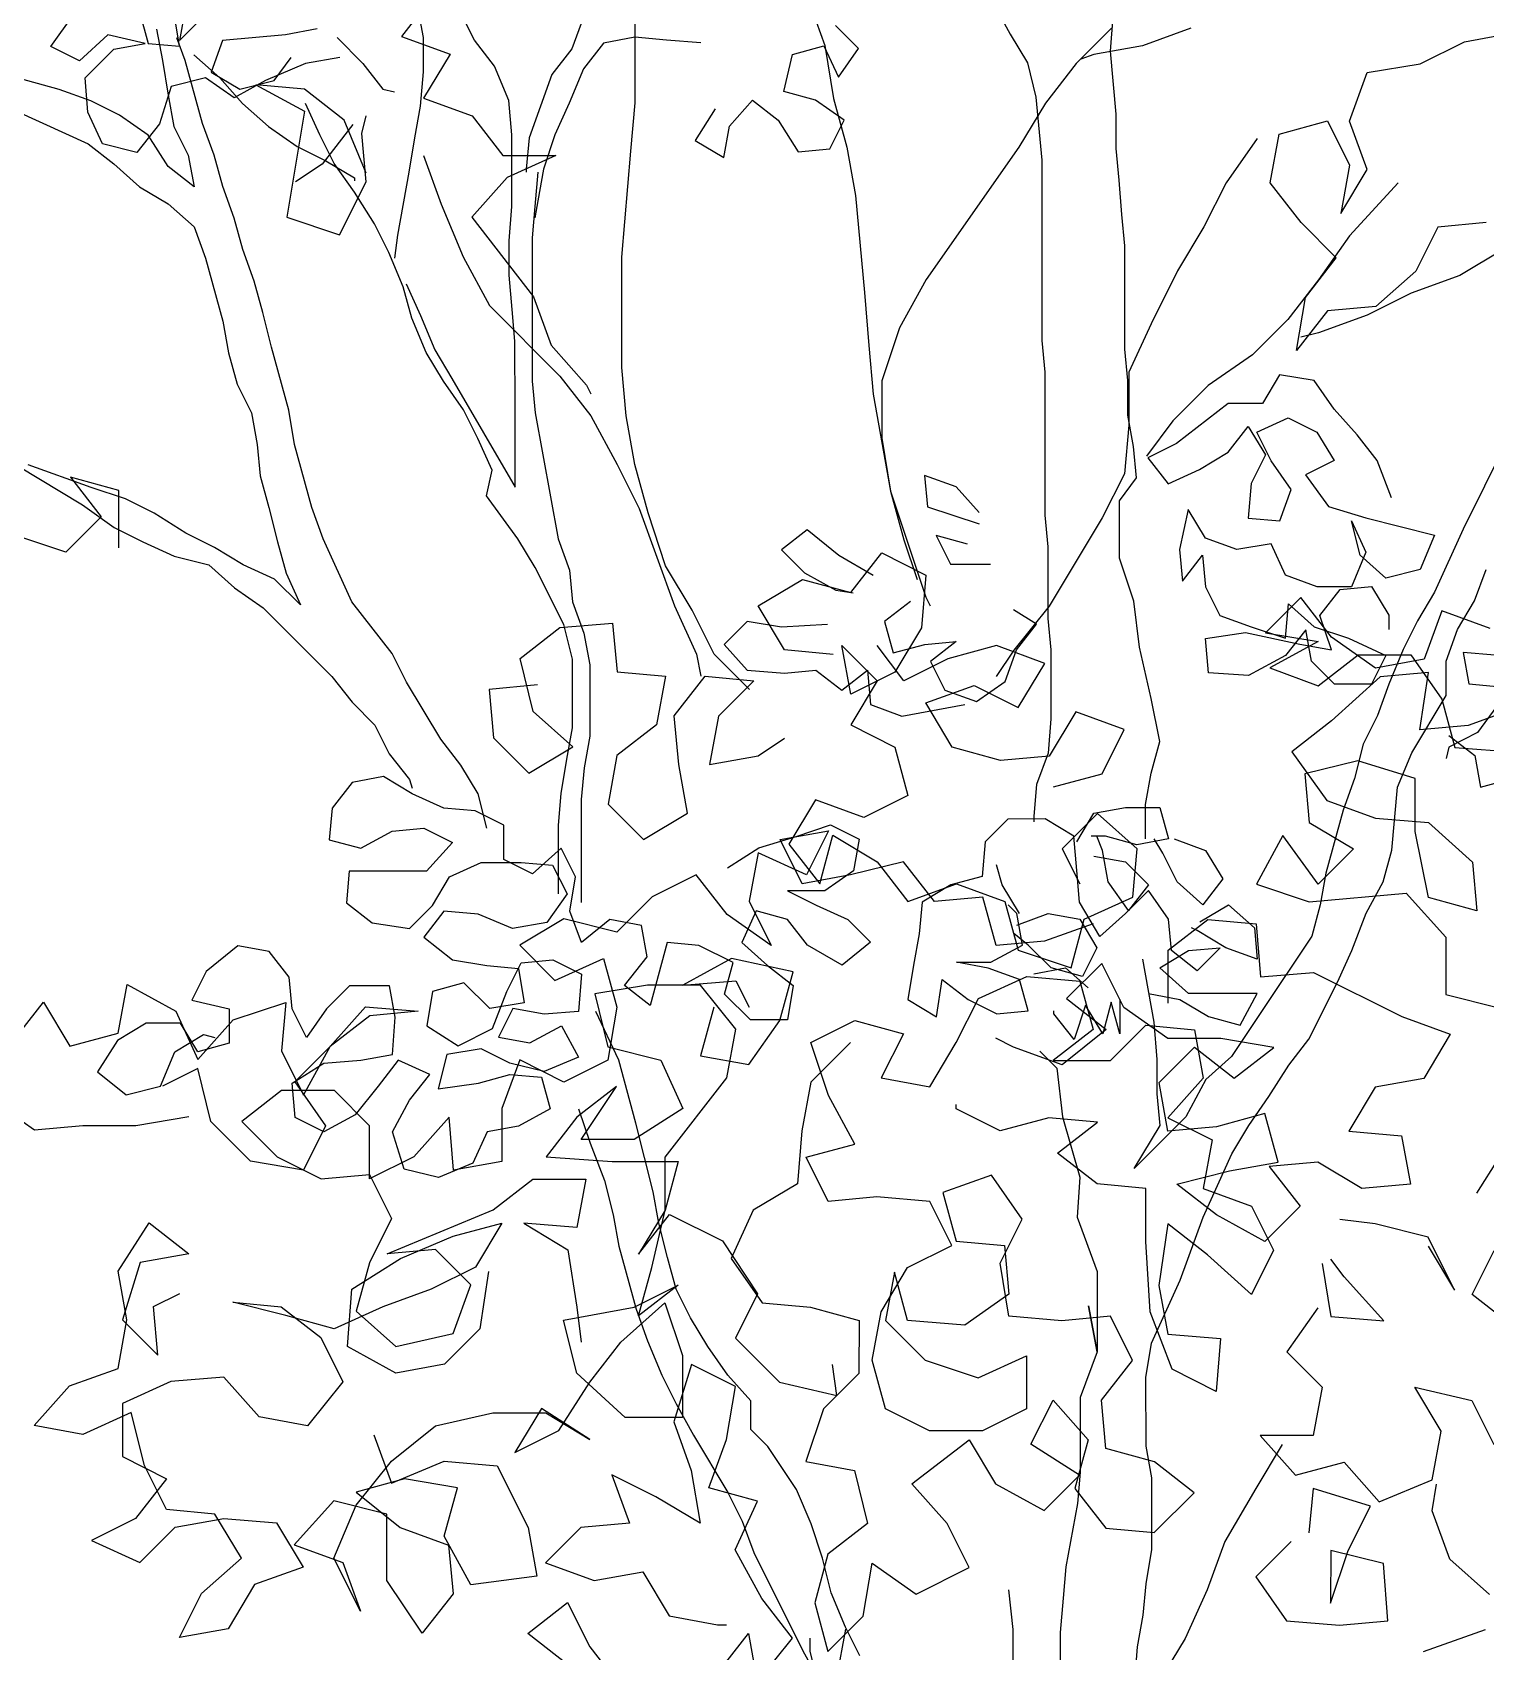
# Model space of a CAD drawing. Header units: millimetres. Extents: x 684983 to 685377, y 990360 to 990509.
# Drawn here: x 685205.212 to 685205.687, y 990430.267 to 990430.796 of the extents above; entities that cross this region are included whole.
import ezdxf

# ---------------------------------------------------------------- set-up
doc = ezdxf.new("R2010")
doc.units = ezdxf.units.MM
doc.layers.add('MAHAGONY', color=7, linetype='Continuous')
doc.layers.add('TEAK', color=7, linetype='Continuous')

# ---------------------------------------------------------------- blocks, each defined once
blk = doc.blocks.new('TREE30')
at = {"color": 15, "flags": 128}
for points in [[(-0.01981, 1.89194), (-0.0138, 1.88094), (-0.00778, 1.87094), (-0.00477, 1.85893), (-0.00275, 1.83691), (-0.00269, 1.77386), (-0.00168, 1.76285), (-0.00163, 1.71281), (-0.00062, 1.7018), (-0.0006, 1.67678), (0.00041, 1.66577), (0.00043, 1.64175), (-0.00056, 1.62974), (-0.00455, 1.61873), (-0.00554, 1.60771), (-0.00554, 1.60571)], [(0.15948, 1.73798), (0.14449, 1.70794), (0.13451, 1.68591), (0.12851, 1.6759), (0.12352, 1.66588), (0.11852, 1.65387), (0.11453, 1.64285), (0.10953, 1.63284), (0.10654, 1.62083), (0.10255, 1.60982), (0.09656, 1.58779), (0.09457, 1.57678), (0.09158, 1.56577), (0.07359, 1.53873), (0.06359, 1.52371), (0.05459, 1.51569), (0.0476, 1.50267), (0.0296, 1.48464), (0.0386, 1.49966), (0.03758, 1.51067), (0.03757, 1.52268), (0.03656, 1.53569), (0.03254, 1.55771)], [(0.0335, 1.59974), (0.03349, 1.61175), (0.03548, 1.62277), (0.03847, 1.63378), (0.03546, 1.64879), (0.03144, 1.6668), (0.02942, 1.68281), (0.0244, 1.69782), (0.02438, 1.71784), (0.03038, 1.72585), (0.02937, 1.73686), (0.02736, 1.74786), (0.02735, 1.75987), (0.02634, 1.77088), (0.0263, 1.80691), (0.02529, 1.81792), (0.02428, 1.82993), (0.02327, 1.84094), (0.02326, 1.85295), (0.02124, 1.87497), (0.02223, 1.88698)], [(-0.15594, 1.90883), (-0.15793, 1.89682), (-0.16293, 1.88681), (-0.16692, 1.87579), (-0.17392, 1.86678), (-0.18191, 1.84475), (-0.1829, 1.83374), (-0.1829, 1.83274)], [(-0.31205, 1.88267), (-0.31004, 1.87166), (-0.30803, 1.85965), (-0.30602, 1.84864), (-0.301, 1.83864), (-0.29899, 1.82763), (-0.308, 1.83463), (-0.31502, 1.84563), (-0.32504, 1.85263), (-0.33505, 1.85763), (-0.34606, 1.86162), (-0.36809, 1.8676), (-0.3801, 1.8716), (-0.40212, 1.87758), (-0.41214, 1.88258), (-0.42215, 1.88857), (-0.43117, 1.89557), (-0.43617, 1.90057)], [(-0.2249, 1.79367), (-0.21988, 1.78267), (-0.21487, 1.77066), (-0.20885, 1.76066), (-0.1868, 1.72265), (-0.18682, 1.74967), (-0.18685, 1.77369), (-0.18786, 1.7847), (-0.18887, 1.79671), (-0.18888, 1.80872), (-0.18789, 1.82073), (-0.18791, 1.84575), (-0.18893, 1.85776), (-0.19394, 1.86976), (-0.20095, 1.87877), (-0.20597, 1.88877), (-0.20898, 1.89577)], [(-0.22098, 1.89076), (-0.21897, 1.87975), (-0.21896, 1.86774), (-0.21995, 1.85573), (-0.22194, 1.84472), (-0.22393, 1.83271), (-0.22792, 1.81068), (-0.22891, 1.80268)], [(-0.36908, 1.85759), (-0.33604, 1.84261), (-0.32702, 1.83561), (-0.31801, 1.82762), (-0.30799, 1.82162), (-0.29898, 1.81362), (-0.29496, 1.80262), (-0.28894, 1.7806), (-0.28693, 1.76959), (-0.28391, 1.75859), (-0.2789, 1.74858), (-0.27689, 1.73758), (-0.27588, 1.72657), (-0.27287, 1.71556), (-0.26985, 1.70355), (-0.26684, 1.69255), (-0.26183, 1.68154), (-0.27084, 1.69054), (-0.28186, 1.69554), (-0.29187, 1.70153), (-0.30188, 1.70653), (-0.3129, 1.71352), (-0.32291, 1.71852), (-0.33493, 1.72251), (-0.35695, 1.7305)], [(-0.1967, 1.60354), (-0.19971, 1.61554), (-0.20573, 1.62555), (-0.21274, 1.63455), (-0.22477, 1.65455), (-0.22978, 1.66456), (-0.24381, 1.68256), (-0.25384, 1.70457), (-0.25785, 1.71558), (-0.26388, 1.73759), (-0.26589, 1.7496), (-0.27192, 1.77161), (-0.27493, 1.78362), (-0.27794, 1.79462), (-0.28196, 1.80563), (-0.28497, 1.81664), (-0.28898, 1.82764), (-0.292, 1.83865), (-0.29601, 1.84965), (-0.30203, 1.87167), (-0.30504, 1.87967)], [(-0.12189, 1.87784), (-0.1339, 1.87883), (-0.14491, 1.87982), (-0.15592, 1.87781), (-0.16291, 1.86879), (-0.16791, 1.85678), (-0.1729, 1.84576), (-0.17689, 1.83375), (-0.17888, 1.82274), (-0.17988, 1.81673)], [(-0.29903, 1.87367), (-0.29002, 1.86567), (-0.282, 1.85667), (-0.27299, 1.84867), (-0.26297, 1.84168), (-0.25296, 1.83668), (-0.24295, 1.83069), (-0.24295, 1.82969)], [(-0.17166, 1.58054), (-0.17168, 1.60456), (-0.17069, 1.61557), (-0.1687, 1.62758), (-0.16671, 1.63859), (-0.16673, 1.66261), (-0.16974, 1.67462), (-0.17977, 1.69463), (-0.18578, 1.70463), (-0.19681, 1.71963), (-0.19481, 1.72864), (-0.19983, 1.73965), (-0.20484, 1.74965), (-0.21185, 1.75965), (-0.21787, 1.76966), (-0.22288, 1.78166), (-0.2259, 1.79267), (-0.23091, 1.80468), (-0.23593, 1.81468), (-0.24294, 1.82568), (-0.24996, 1.83568), (-0.25497, 1.84569), (-0.25998, 1.85669)], [(0.02977, 1.30549), (0.03076, 1.3175), (0.03275, 1.32851), (0.03374, 1.33952), (0.03573, 1.35154), (0.03571, 1.37656), (0.03369, 1.38756), (0.03367, 1.41158), (0.03566, 1.4236), (0.04565, 1.44562), (0.05364, 1.46765), (0.06363, 1.48968), (0.06962, 1.49969), (0.07662, 1.50971), (0.08361, 1.52072), (0.09061, 1.52974), (0.1006, 1.54976), (0.1056, 1.56078), (0.11059, 1.57379), (0.11658, 1.58481), (0.11958, 1.59582), (0.12156, 1.61784), (0.12655, 1.62985), (0.13854, 1.64988), (0.13853, 1.66189), (0.14253, 1.67291), (0.14852, 1.68292), (0.15251, 1.69393)], [(-0.17889, 1.83275), (-0.17988, 1.82074), (-0.18087, 1.80973), (-0.18083, 1.75968), (-0.17982, 1.74867), (-0.17177, 1.70464), (-0.16776, 1.69364), (-0.16675, 1.68263), (-0.16273, 1.67163), (-0.16072, 1.66062), (-0.1607, 1.6356), (-0.16269, 1.62459), (-0.16368, 1.61358), (-0.16365, 1.57754)], [(-0.36796, 1.73449), (-0.33792, 1.7165), (-0.32691, 1.70851), (-0.31689, 1.70351), (-0.30588, 1.69852), (-0.29387, 1.69553), (-0.28485, 1.68753), (-0.27484, 1.68053), (-0.25079, 1.65653), (-0.24378, 1.64753), (-0.23577, 1.63953), (-0.23075, 1.62953), (-0.22374, 1.62053), (-0.22273, 1.61752)], [(-0.06632, 1.31441), (-0.07134, 1.32441), (-0.07635, 1.33642), (-0.07937, 1.34843), (-0.08338, 1.36043), (-0.0884, 1.37244), (-0.09842, 1.38744), (-0.10443, 1.39344), (-0.10444, 1.40345), (-0.11245, 1.41245), (-0.11947, 1.42245), (-0.12548, 1.43246), (-0.1305, 1.44246), (-0.13351, 1.45347), (-0.13652, 1.46547), (-0.13853, 1.47648), (-0.14456, 1.5005), (-0.15059, 1.52251), (-0.15861, 1.53952)], [(-0.00346, 1.52565), (0.00255, 1.51965), (0.00456, 1.50263), (0.01059, 1.48162), (0.0096, 1.46761), (0.01662, 1.4486), (0.01665, 1.42058), (0.01363, 1.43659), (0.01665, 1.42058), (0.01066, 1.40456), (0.01068, 1.37854), (0.00969, 1.36752), (0.00571, 1.3455), (0.00472, 1.33449), (0.00373, 1.32248), (0.00374, 1.30947)], [(-0.16458, 1.50548), (-0.16057, 1.49348), (-0.15555, 1.48047), (-0.15254, 1.46846), (-0.15053, 1.45745), (-0.1445, 1.43544), (-0.14049, 1.42444), (-0.13547, 1.41243), (-0.13046, 1.40243), (-0.12444, 1.39142), (-0.11242, 1.37142), (-0.1074, 1.36141), (-0.10339, 1.35041), (-0.08634, 1.31639), (-0.07431, 1.29439)]]:
    blk.add_lwpolyline(points, dxfattribs=at)
at = {"color": 3, "flags": 128}
for points in [[(-0.11686, 1.85482), (-0.12386, 1.84381), (-0.11384, 1.83781), (-0.11185, 1.84882), (-0.10385, 1.85784), (-0.09484, 1.85084), (-0.08782, 1.83984), (-0.07681, 1.84085), (-0.07182, 1.85086), (-0.08183, 1.85786), (-0.09285, 1.86085), (-0.08986, 1.87386), (-0.07885, 1.87688), (-0.07383, 1.86587), (-0.06684, 1.87589), (-0.07485, 1.88389)], [(-0.24799, 1.87272), (-0.26, 1.87071), (-0.274, 1.86469), (-0.28501, 1.85867), (-0.29502, 1.86567), (-0.30703, 1.86266), (-0.31102, 1.84964), (-0.31902, 1.83962), (-0.33103, 1.84262), (-0.33605, 1.85362), (-0.33706, 1.86563), (-0.32706, 1.87565), (-0.31605, 1.87766), (-0.32906, 1.88065), (-0.33907, 1.87163), (-0.34908, 1.87663), (-0.34108, 1.88765)], [(-0.31806, 1.88867), (-0.31505, 1.87766), (-0.30404, 1.87667), (-0.30605, 1.88868)], [(-0.30205, 1.88968), (-0.30404, 1.87867), (-0.29604, 1.88669)], [(-0.256, 1.88272), (-0.26701, 1.88071), (-0.28903, 1.87869), (-0.29302, 1.86767), (-0.28301, 1.86168), (-0.271, 1.86469), (-0.265, 1.8727)], [(0.11946, 1.71892), (0.11445, 1.73193), (0.10743, 1.74093), (0.09942, 1.74993), (0.0924, 1.75993), (0.08039, 1.76192), (0.0744, 1.75191), (0.06238, 1.7519), (0.04438, 1.73787), (0.03438, 1.73286), (0.04139, 1.72386), (0.0524, 1.72887), (0.0624, 1.73488), (0.0694, 1.7439), (0.07541, 1.7339), (0.07042, 1.72388), (0.06943, 1.71187), (0.08044, 1.71088), (0.08443, 1.72189), (0.07742, 1.7319), (0.0724, 1.7419), (0.08341, 1.74691), (0.09342, 1.74192), (0.09943, 1.73192), (0.08943, 1.7269), (0.09745, 1.7159), (0.11046, 1.71191), (0.13449, 1.70593), (0.12949, 1.69391), (0.11749, 1.6909), (0.10847, 1.6989), (0.10546, 1.7109), (0.11047, 1.6999), (0.10548, 1.68788), (0.09347, 1.68787), (0.08246, 1.69187), (0.07744, 1.70287), (0.06543, 1.70086), (0.05442, 1.70485), (0.04841, 1.71486), (0.04542, 1.70084), (0.04643, 1.68983), (0.05343, 1.69885), (0.05444, 1.68784), (0.05945, 1.67783), (0.07046, 1.67384), (0.08248, 1.66985), (0.08347, 1.68186), (0.09248, 1.67386), (0.1045, 1.66987), (0.11751, 1.66387), (0.11252, 1.65386), (0.09951, 1.65385), (0.09149, 1.66185), (0.08948, 1.67286), (0.08248, 1.66384), (0.06948, 1.65683), (0.05547, 1.65781), (0.05445, 1.66982), (0.06846, 1.67184), (0.08748, 1.66785), (0.09849, 1.66586), (0.09448, 1.67787), (0.10148, 1.68688), (0.11249, 1.68789), (0.1185, 1.67789), (0.1185, 1.67288)], [(-0.02465, 1.71379), (-0.03267, 1.72279), (-0.04368, 1.72678), (-0.04267, 1.71577), (-0.02465, 1.70978)], [(-0.06167, 1.69173), (-0.07368, 1.69873), (-0.0847, 1.70773), (-0.0937, 1.70071), (-0.08569, 1.69271), (-0.07467, 1.68672), (-0.06867, 1.68572)], [(-0.02865, 1.70277), (-0.03966, 1.70577), (-0.03465, 1.69576), (-0.02063, 1.69578)], [(-0.04865, 1.68274), (-0.05765, 1.67572), (-0.05463, 1.66472), (-0.04363, 1.66773), (-0.03262, 1.66874), (-0.04162, 1.66173), (-0.03661, 1.65172), (-0.02559, 1.64773), (-0.01559, 1.65475), (-0.0116, 1.66576), (-0.0046, 1.67477), (-0.01261, 1.67977)], [(-0.07766, 1.67471), (-0.09368, 1.67369), (-0.10569, 1.67568), (-0.11369, 1.66767), (-0.10567, 1.65867), (-0.09266, 1.65768), (-0.08165, 1.65869), (-0.07264, 1.65169), (-0.06364, 1.6587), (-0.06262, 1.6467), (-0.05161, 1.6427), (-0.0296, 1.64673)], [(0.13956, 1.63587), (0.14857, 1.62887), (0.15058, 1.61787), (0.16159, 1.62088)], [(0.15554, 1.66391), (0.14453, 1.6649), (0.14655, 1.65389), (0.15756, 1.6529)], [(0.15756, 1.6479), (0.14956, 1.63688), (0.13956, 1.63187), (0.13856, 1.62786)], [(-0.11262, 1.5896), (-0.10161, 1.59662), (-0.0886, 1.60063), (-0.0766, 1.60465), (-0.06659, 1.59965), (-0.06858, 1.58864), (-0.07858, 1.58163), (-0.09159, 1.58161), (-0.08158, 1.57662), (-0.07056, 1.57162), (-0.06255, 1.56363), (-0.07255, 1.55561), (-0.08457, 1.5626), (-0.09158, 1.57161), (-0.10259, 1.5746), (-0.10759, 1.56358), (-0.09857, 1.55559), (-0.08956, 1.54859), (-0.09155, 1.53658), (-0.10456, 1.53656), (-0.11358, 1.54556), (-0.11058, 1.55658), (-0.1226, 1.56257), (-0.13361, 1.56356), (-0.13959, 1.54154), (-0.14861, 1.54853), (-0.14061, 1.55855), (-0.14262, 1.56956), (-0.15363, 1.57155), (-0.16363, 1.56353), (-0.16765, 1.57454), (-0.16566, 1.58655), (-0.17067, 1.59655), (-0.18067, 1.58754), (-0.19068, 1.59253), (-0.1907, 1.60454), (-0.20071, 1.60954), (-0.21172, 1.61053), (-0.22273, 1.61552), (-0.23275, 1.62152), (-0.24375, 1.61951), (-0.25075, 1.61049), (-0.25174, 1.59948), (-0.24073, 1.59649), (-0.22973, 1.60251), (-0.21872, 1.60352), (-0.2087, 1.59852), (-0.2177, 1.5885), (-0.24473, 1.58848), (-0.24572, 1.57747), (-0.2367, 1.57047), (-0.22369, 1.56848), (-0.21569, 1.5765), (-0.20969, 1.58651), (-0.19869, 1.59152), (-0.18468, 1.59154), (-0.17367, 1.59055), (-0.16865, 1.58054), (-0.17565, 1.57053), (-0.18766, 1.56851), (-0.19967, 1.57351), (-0.21169, 1.5745), (-0.21868, 1.56548), (-0.20867, 1.55749), (-0.19666, 1.5555), (-0.18564, 1.5545), (-0.18363, 1.5425), (-0.19564, 1.54048), (-0.20466, 1.54948), (-0.21566, 1.54647), (-0.21765, 1.53446), (-0.20664, 1.52746), (-0.19463, 1.53348), (-0.18964, 1.54649), (-0.18465, 1.55651), (-0.17364, 1.55752), (-0.16362, 1.55252), (-0.16461, 1.53951), (-0.17662, 1.5385), (-0.18763, 1.54049), (-0.19263, 1.53048), (-0.18162, 1.52849), (-0.17061, 1.5345), (-0.1646, 1.5235), (-0.1766, 1.51848), (-0.18862, 1.52147), (-0.19863, 1.52647), (-0.21064, 1.52446), (-0.21363, 1.51244), (-0.19962, 1.51446), (-0.18861, 1.51747), (-0.1776, 1.51648), (-0.17459, 1.50547), (-0.18559, 1.49946), (-0.1966, 1.49745), (-0.2016, 1.48643), (-0.2136, 1.48142), (-0.22561, 1.48441), (-0.22963, 1.49742), (-0.22364, 1.50843), (-0.21664, 1.51745), (-0.22765, 1.52244), (-0.23465, 1.51343), (-0.24265, 1.50341), (-0.25365, 1.49739), (-0.26366, 1.50239), (-0.26468, 1.5144), (-0.25367, 1.52141), (-0.24066, 1.52243), (-0.22965, 1.52444), (-0.22867, 1.53745), (-0.23068, 1.54846), (-0.24469, 1.54845), (-0.25269, 1.54043), (-0.25969, 1.53042), (-0.2647, 1.54042), (-0.26571, 1.55143), (-0.27272, 1.56043), (-0.28374, 1.56242), (-0.29474, 1.5534), (-0.29973, 1.54339), (-0.28672, 1.5404), (-0.28671, 1.52839), (-0.29771, 1.52538), (-0.30373, 1.53538), (-0.31574, 1.53537), (-0.32574, 1.52936), (-0.33274, 1.51834), (-0.32272, 1.51034), (-0.31071, 1.51336), (-0.30572, 1.52537), (-0.29572, 1.53138), (-0.29171, 1.53039)], [(0.03455, 1.5457), (0.04556, 1.54371), (0.05557, 1.53771), (0.06659, 1.53472), (0.07258, 1.54573), (0.04856, 1.54571), (0.03855, 1.55471), (0.04855, 1.56072), (0.05956, 1.56174), (0.05156, 1.55372), (0.04254, 1.56072), (0.04153, 1.57173), (0.03452, 1.58173), (0.02652, 1.57372), (0.01752, 1.5657), (0.0105, 1.5777), (0.00949, 1.58871), (0.00848, 1.60072), (-0.00154, 1.60672), (-0.01455, 1.60671), (-0.02255, 1.59869), (-0.02354, 1.58668), (-0.03454, 1.58367), (-0.04455, 1.57765), (-0.04554, 1.56664), (-0.04753, 1.55563), (-0.04952, 1.54362), (-0.03951, 1.53762), (-0.03752, 1.55064), (-0.0285, 1.54364), (-0.01849, 1.53864), (-0.00748, 1.53966), (-0.01049, 1.55066), (-0.02151, 1.55466), (-0.03252, 1.55665), (-0.02051, 1.55666), (-0.0095, 1.56267), (-0.01151, 1.57368), (-0.01452, 1.57668)], [(0.00948, 1.59872), (0.01548, 1.60873), (0.02648, 1.61075), (0.03849, 1.61076), (0.04151, 1.59975), (0.0305, 1.59774), (0.01949, 1.60073), (0.01448, 1.60073)], [(0.01549, 1.59372), (0.0265, 1.59173), (0.03452, 1.58373), (0.02752, 1.57472), (0.0205, 1.58472), (0.01849, 1.59573), (0.01648, 1.60073)], [(0.04351, 1.59975), (0.05452, 1.59576), (0.06054, 1.58576), (0.05354, 1.57674), (0.04452, 1.58474), (0.03951, 1.59474), (0.0365, 1.59975)], [(-0.01051, 1.57368), (-0.01653, 1.58368), (-0.01854, 1.59069)], [(-0.01151, 1.56968), (-0.00051, 1.57369), (0.01051, 1.5717), (0.01652, 1.5617), (0.01152, 1.55168), (0.00051, 1.55468), (-0.0075, 1.56267), (-0.01251, 1.56667)], [(0.05254, 1.57074), (0.06255, 1.57675), (0.07156, 1.56875), (0.07257, 1.55774), (0.06156, 1.56174), (0.05154, 1.56773), (0.04954, 1.56873)], [(-0.00549, 1.55267), (0.00552, 1.55468), (0.01353, 1.54768)], [(0.02454, 1.54369), (0.02455, 1.53168), (0.02154, 1.54268), (0.01855, 1.53167), (0.01253, 1.54168), (0.00854, 1.52966), (0.00153, 1.53866), (0.00153, 1.53966)]]:
    blk.add_lwpolyline(points, dxfattribs=at)
at = {"flags": 128}
blk.add_lwpolyline([(-0.249, 1.87972), (-0.23998, 1.87072), (-0.23297, 1.86172), (-0.22896, 1.86073)], dxfattribs=at)
blk = doc.blocks.new('A$C25655A80')
at = {"color": 62}
for p, q in [((0.01046, 1.97739), (0.0105, 2.02449)), ((-0.03374, 2.0005), (-0.04047, 1.99185)), ((0.04797, 2.00043), (0.05181, 1.98985)), ((0.1143, 1.99364), (0.1066, 1.98595)), ((0.1316, 1.99362), (0.12102, 1.98978)), ((-0.04047, 1.99185), (-0.0299, 1.988)), ((0.18158, 1.98588), (0.1912, 1.99068)), ((0.1912, 1.99068), (0.20177, 1.99259)), ((-0.0299, 1.988), (-0.03568, 1.97839)), ((0.05181, 1.98985), (0.05372, 1.97831)), ((0.11045, 1.98787), (0.10756, 1.98691)), ((0.12102, 1.98978), (0.11045, 1.98787)), ((0.1066, 1.98595), (0.09986, 1.97731)), ((0.16619, 1.9734), (0.17004, 1.98397)), ((0.17004, 1.98397), (0.18158, 1.98588)), ((-0.07221, 1.98131), (-0.06164, 1.97553)), ((-0.06163, 1.98034), (-0.07221, 1.98131)), ((-0.05299, 1.9736), (-0.06163, 1.98034)), ((-0.03568, 1.97839), (-0.02511, 1.97454)), ((0.00949, 1.96682), (0.01046, 1.97739)), ((0.05372, 1.97831), (0.0566, 1.96773)), ((0.09986, 1.97731), (0.09409, 1.9677)), ((-0.06164, 1.97553), (-0.0655, 1.95246)), ((-0.05107, 1.97264), (-0.0578, 1.96399)), ((-0.04819, 1.96206), (-0.05299, 1.9736)), ((-0.04915, 1.97071), (-0.04818, 1.97456)), ((-0.02511, 1.97454), (-0.01839, 1.96588)), ((0.15081, 1.97053), (0.16138, 1.97341)), ((0.16138, 1.97341), (0.16618, 1.96379)), ((0.17002, 1.96282), (0.16619, 1.9734)), ((-0.04819, 1.96014), (-0.04915, 1.97071)), ((0.146, 1.96957), (0.13926, 1.95997)), ((0.14887, 1.95996), (0.15081, 1.97053)), ((-0.03569, 1.9659), (-0.03186, 1.95532)), ((-0.01839, 1.96588), (-0.00685, 1.96587)), ((-0.00685, 1.96587), (-0.01743, 1.96107)), ((0.00755, 1.94375), (0.00949, 1.96682)), ((0.0566, 1.96773), (0.05851, 1.95716)), ((0.09409, 1.9677), (0.07387, 1.93888)), ((-0.0578, 1.96399), (-0.06357, 1.96015)), ((0.16618, 1.96379), (0.16425, 1.95322)), ((0.16425, 1.95322), (0.17002, 1.96282)), ((-0.05397, 1.94861), (-0.04819, 1.96014)), ((-0.01743, 1.96107), (-0.02513, 1.95243)), ((0.13926, 1.95997), (0.13444, 1.95036)), ((0.15559, 1.9513), (0.14887, 1.95996)), ((0.17675, 1.95993), (0.16617, 1.94841)), ((-0.03186, 1.95532), (-0.02706, 1.94378)), ((0.05851, 1.95716), (0.06041, 1.93601)), ((-0.0655, 1.95246), (-0.05397, 1.94861)), ((-0.02513, 1.95243), (-0.01169, 1.93511)), ((0.16328, 1.9436), (0.15559, 1.9513)), ((0.19597, 1.95126), (0.18539, 1.95031)), ((0.13444, 1.95036), (0.12867, 1.94075)), ((0.16617, 1.94841), (0.15943, 1.9388)), ((0.18539, 1.95031), (0.18058, 1.9407)), ((0.19981, 1.94549), (0.19019, 1.93973)), ((-0.02706, 1.94378), (-0.0213, 1.9332)), ((0.00753, 1.91971), (0.00755, 1.94375)), ((0.12867, 1.94075), (0.12289, 1.92922)), ((0.15654, 1.93496), (0.16328, 1.9436)), ((0.18058, 1.9407), (0.17192, 1.93302)), ((0.07387, 1.93888), (0.06809, 1.92831)), ((0.15943, 1.9388), (0.15269, 1.93015)), ((0.19019, 1.93973), (0.17961, 1.9359)), ((-0.01169, 1.93511), (-0.00785, 1.92453)), ((0.06041, 1.93601), (0.06136, 1.92447)), ((0.15461, 1.92342), (0.15654, 1.93496)), ((0.17961, 1.9359), (0.17, 1.9311)), ((-0.0213, 1.9332), (-0.00593, 1.9178)), ((0.15269, 1.93015), (0.14499, 1.92247)), ((0.16134, 1.93207), (0.15461, 1.92342)), ((0.17, 1.9311), (0.15942, 1.92726)), ((0.17192, 1.93302), (0.16134, 1.93207)), ((0.06809, 1.92831), (0.06424, 1.91678)), ((0.12289, 1.92922), (0.11807, 1.91865)), ((0.15942, 1.92726), (0.15557, 1.92631)), ((-0.00785, 1.92453), (-0.00017, 1.91588)), ((0.06136, 1.92447), (0.06231, 1.9139)), ((0.00848, 1.90914), (0.00753, 1.91971)), ((0.14499, 1.92247), (0.13537, 1.91575)), ((-0.00593, 1.9178), (0.00079, 1.90915)), ((0.06424, 1.91678), (0.06423, 1.90428)), ((0.11807, 1.91865), (0.11806, 1.90712)), ((-0.00017, 1.91588), (0.00079, 1.91395)), ((0.06231, 1.9139), (0.06614, 1.89274)), ((0.13537, 1.91575), (0.12768, 1.90807)), ((0.00079, 1.90915), (0.00654, 1.89857)), ((0.01039, 1.89856), (0.00848, 1.90914)), ((0.11806, 1.90712), (0.11709, 1.89654)), ((0.12768, 1.90807), (0.1219, 1.90038)), ((0.06423, 1.90428), (0.06614, 1.89274)), ((0.00654, 1.89857), (0.01134, 1.88895)), ((0.01326, 1.88799), (0.01039, 1.89856)), ((-0.10209, 1.8929), (-0.11266, 1.89579)), ((-0.11266, 1.89579), (-0.10594, 1.88713)), ((0.11709, 1.89654), (0.11228, 1.88693)), ((-0.1021, 1.8804), (-0.10209, 1.8929)), ((0.06614, 1.89274), (0.07381, 1.86966)), ((0.06614, 1.89274), (0.06901, 1.88217)), ((0.01134, 1.88895), (0.01901, 1.86779)), ((0.0171, 1.87645), (0.01326, 1.88799)), ((-0.10594, 1.88713), (-0.11364, 1.87945)), ((0.11228, 1.88693), (0.10072, 1.86772)), ((-0.11364, 1.87945), (-0.12517, 1.88331)), ((0.06901, 1.88217), (0.07189, 1.87351)), ((0.05747, 1.87064), (0.0642, 1.87929)), ((0.0642, 1.87929), (0.07381, 1.87447)), ((0.02286, 1.86683), (0.0171, 1.87645)), ((0.07381, 1.87447), (0.07284, 1.86294)), ((0.03728, 1.86778), (0.0469, 1.87353)), ((0.0469, 1.87353), (0.05747, 1.87064)), ((0.01901, 1.86779), (0.02381, 1.85721)), ((0.02766, 1.85721), (0.02286, 1.86683)), ((0.04304, 1.85816), (0.03728, 1.86778)), ((0.07381, 1.86966), (0.07477, 1.86774)), ((0.10072, 1.86772), (0.09302, 1.85811)), ((0.15552, 1.86959), (0.14782, 1.86191)), ((0.16224, 1.86093), (0.15552, 1.86959)), ((0.18628, 1.86668), (0.18242, 1.85611)), ((0.19685, 1.86282), (0.18628, 1.86668)), ((-0.00599, 1.86301), (0.00555, 1.86396)), ((0.00555, 1.86396), (0.0065, 1.85338)), ((-0.01464, 1.85629), (-0.00599, 1.86301)), ((0.07284, 1.86294), (0.06706, 1.85333)), ((0.14782, 1.86191), (0.15936, 1.85997)), ((0.15936, 1.85997), (0.14878, 1.85422)), ((0.17185, 1.85419), (0.16224, 1.86093)), ((-0.01177, 1.84475), (-0.01464, 1.85629)), ((0.02381, 1.85721), (0.02477, 1.85241)), ((0.03534, 1.84951), (0.02766, 1.85721)), ((0.05361, 1.85719), (0.04304, 1.85816)), ((0.05553, 1.85911), (0.06322, 1.85141)), ((0.05745, 1.84853), (0.05553, 1.85911)), ((0.06899, 1.8514), (0.06323, 1.8591)), ((0.0786, 1.8562), (0.06899, 1.8514)), ((0.08918, 1.85908), (0.0786, 1.8562)), ((0.09302, 1.85811), (0.08917, 1.85235)), ((0.09975, 1.85522), (0.08918, 1.85908)), ((0.15935, 1.85036), (0.16801, 1.85708)), ((0.16801, 1.85708), (0.17954, 1.85707)), ((0.18242, 1.85611), (0.17185, 1.85419)), ((0.17954, 1.85707), (0.18626, 1.84745)), ((0.0065, 1.85338), (0.01708, 1.85241)), ((0.06706, 1.85333), (0.05745, 1.84853)), ((0.09397, 1.84561), (0.09975, 1.85522)), ((0.14878, 1.85422), (0.15935, 1.85036)), ((0.18338, 1.85322), (0.17281, 1.85227)), ((0.18145, 1.84073), (0.18338, 1.85322)), ((-0.0108, 1.85052), (-0.02138, 1.84956)), ((-0.02138, 1.84956), (-0.02043, 1.83899)), ((0.01708, 1.85241), (0.01514, 1.84184)), ((0.01899, 1.84376), (0.02573, 1.85241)), ((0.02573, 1.85241), (0.0363, 1.85143)), ((0.0363, 1.85143), (0.0286, 1.84375)), ((0.06322, 1.85141), (0.05744, 1.8418)), ((0.07379, 1.84659), (0.08437, 1.85043)), ((0.08437, 1.85043), (0.09397, 1.84561)), ((0.17281, 1.85227), (0.16222, 1.84267)), ((0.07955, 1.83698), (0.07379, 1.84659)), ((0.18626, 1.84745), (0.18914, 1.83688)), ((0.2026, 1.84551), (0.19202, 1.84168)), ((-0.00312, 1.83705), (-0.01177, 1.84475)), ((0.01994, 1.83318), (0.01899, 1.84376)), ((0.0286, 1.84375), (0.02667, 1.83318)), ((0.10647, 1.84464), (0.10069, 1.83503)), ((0.11704, 1.84079), (0.10647, 1.84464)), ((0.16222, 1.84267), (0.15357, 1.83595)), ((-0.02043, 1.83899), (-0.01274, 1.83129)), ((0.01514, 1.84184), (0.00649, 1.83512)), ((0.03725, 1.83509), (0.04302, 1.83893)), ((0.05744, 1.8418), (0.06705, 1.83699)), ((0.11223, 1.83118), (0.11704, 1.84079)), ((0.19202, 1.84168), (0.18145, 1.84073)), ((-0.01274, 1.83129), (-0.00312, 1.83705)), ((0.00649, 1.83512), (0.00455, 1.82455)), ((0.02667, 1.83318), (0.03725, 1.83509)), ((0.06705, 1.83699), (0.06992, 1.82641)), ((0.09012, 1.83408), (0.07955, 1.83698)), ((0.10069, 1.83503), (0.09012, 1.83408)), ((0.15357, 1.83595), (0.16125, 1.82536)), ((0.18914, 1.83688), (0.20259, 1.8359)), ((0.02186, 1.82261), (0.01994, 1.83318)), ((0.16798, 1.83401), (0.15645, 1.83114)), ((0.18048, 1.83015), (0.16798, 1.83401)), ((0.10165, 1.8283), (0.11223, 1.83118)), ((0.15645, 1.83114), (0.1574, 1.82056)), ((0.18047, 1.81862), (0.18048, 1.83015)), ((0.00455, 1.82455), (0.01224, 1.81685)), ((0.04974, 1.82547), (0.04396, 1.81586)), ((0.06031, 1.82161), (0.04974, 1.82547)), ((0.06992, 1.82641), (0.06031, 1.82161)), ((0.16125, 1.82536), (0.17182, 1.82151)), ((0.01224, 1.81685), (0.02186, 1.82261)), ((0.11126, 1.82253), (0.10356, 1.81484)), ((0.1199, 1.81483), (0.11126, 1.82253)), ((0.17182, 1.82151), (0.18335, 1.82054)), ((0.04204, 1.81682), (0.05261, 1.81874)), ((0.05261, 1.81874), (0.0478, 1.80913)), ((0.05068, 1.8072), (0.05357, 1.81777)), ((0.05357, 1.81777), (0.06318, 1.812)), ((0.15163, 1.81768), (0.14585, 1.80711)), ((0.15931, 1.8071), (0.15163, 1.81768)), ((0.1574, 1.82056), (0.16701, 1.81479)), ((0.18334, 1.8042), (0.18047, 1.81862)), ((0.18335, 1.82054), (0.19296, 1.81188)), ((0.03723, 1.81394), (0.0353, 1.80337)), ((0.0478, 1.80913), (0.03723, 1.81394)), ((0.04684, 1.8072), (0.04204, 1.81682)), ((0.04396, 1.81586), (0.05068, 1.8072)), ((0.10356, 1.81484), (0.1074, 1.80715)), ((0.11893, 1.80426), (0.1199, 1.81483)), ((0.16701, 1.81479), (0.15931, 1.8071)), ((0.06895, 1.81199), (0.05741, 1.80912)), ((0.06318, 1.812), (0.0699, 1.80334)), ((0.07567, 1.80333), (0.06895, 1.81199)), ((0.19296, 1.81188), (0.19391, 1.8013)), ((0.02377, 1.80915), (0.01415, 1.80435)), ((0.03049, 1.80049), (0.02377, 1.80915)), ((0.05741, 1.80912), (0.04684, 1.8072)), ((0.0699, 1.80334), (0.08048, 1.80717)), ((0.08048, 1.80717), (0.09105, 1.80332)), ((0.14585, 1.80711), (0.15738, 1.80326)), ((0.01415, 1.80435), (0.00645, 1.79667)), ((0.0353, 1.80337), (0.04009, 1.79375)), ((0.08625, 1.80428), (0.07567, 1.80333)), ((0.08912, 1.79371), (0.08625, 1.80428)), ((0.09105, 1.80332), (0.09393, 1.79274)), ((0.10835, 1.79946), (0.11893, 1.80426)), ((0.15738, 1.80326), (0.17853, 1.80516)), ((0.17853, 1.80516), (0.18717, 1.79554)), ((0.19391, 1.8013), (0.18334, 1.8042)), ((-0.00508, 1.79956), (-0.0147, 1.7938)), ((0.00645, 1.79667), (-0.00508, 1.79956)), ((0.04009, 1.79375), (0.03049, 1.80049)), ((0.11027, 1.7985), (0.0997, 1.79466)), ((0.10546, 1.78889), (0.10835, 1.79946)), ((0.12661, 1.79271), (0.13527, 1.79943)), ((0.13527, 1.79943), (0.14584, 1.79846)), ((0.14584, 1.79846), (0.14679, 1.78693)), ((-0.0147, 1.7938), (-0.00702, 1.78611)), ((0.0997, 1.79466), (0.08912, 1.79371)), ((0.09393, 1.79274), (0.10546, 1.78889)), ((0.1266, 1.78118), (0.12661, 1.79271)), ((0.18717, 1.79554), (0.18716, 1.78304)), ((-0.00702, 1.78611), (0.00356, 1.7909)), ((0.00356, 1.7909), (0.00644, 1.78033)), ((0.03144, 1.79088), (0.02086, 1.78512)), ((0.0449, 1.78798), (0.03144, 1.79088)), ((0.11219, 1.78984), (0.10449, 1.78216)), ((0.11699, 1.78022), (0.11219, 1.78984)), ((0.02086, 1.78512), (0.0324, 1.78607)), ((0.0324, 1.78607), (0.03528, 1.7803)), ((0.042, 1.77741), (0.0449, 1.78798)), ((0.08526, 1.78218), (0.09584, 1.78697)), ((0.09584, 1.78697), (0.10738, 1.786)), ((0.10738, 1.786), (0.11025, 1.77542)), ((0.14679, 1.78693), (0.15833, 1.78788)), ((0.15833, 1.78788), (0.17755, 1.77825)), ((-0.1022, 1.77466), (-0.10026, 1.78523)), ((-0.10026, 1.78523), (-0.08969, 1.77945)), ((0.01317, 1.78513), (0.00163, 1.78321)), ((0.00163, 1.78321), (0.00451, 1.77168)), ((0.02471, 1.78512), (0.01317, 1.78513)), ((0.03239, 1.7755), (0.02471, 1.78512)), ((0.08045, 1.77257), (0.08526, 1.78218)), ((0.10449, 1.78216), (0.11314, 1.77542)), ((0.18716, 1.78304), (0.1987, 1.78015)), ((-0.12527, 1.77276), (-0.11853, 1.7814)), ((-0.11853, 1.7814), (-0.11277, 1.77178)), ((-0.08969, 1.77945), (-0.0849, 1.76887)), ((-0.0772, 1.77752), (-0.06566, 1.78135)), ((-0.06566, 1.78135), (-0.06663, 1.77078)), ((-0.05606, 1.77173), (-0.04836, 1.78038)), ((-0.0474, 1.77845), (-0.05606, 1.77173)), ((-0.04836, 1.78038), (-0.03682, 1.7794)), ((-0.03682, 1.7794), (-0.0474, 1.77845)), ((0.00644, 1.78033), (0.0045, 1.76879)), ((0.02758, 1.78031), (0.02469, 1.76973)), ((0.12659, 1.77349), (0.11699, 1.78022)), ((-0.0849, 1.76887), (-0.0772, 1.77752)), ((0.03045, 1.76492), (0.03239, 1.7755)), ((0.03526, 1.7678), (0.042, 1.77741)), ((0.04873, 1.7726), (0.05834, 1.77739)), ((0.05834, 1.77739), (0.06892, 1.7745)), ((0.11025, 1.77542), (0.10159, 1.7687)), ((0.11314, 1.77542), (0.10352, 1.76774)), ((0.11409, 1.76869), (0.12179, 1.77637)), ((0.12179, 1.77637), (0.13236, 1.7754)), ((0.13236, 1.7754), (0.13428, 1.76483)), ((0.17755, 1.77825), (0.18812, 1.77439)), ((-0.11277, 1.77178), (-0.1022, 1.77466)), ((-0.05606, 1.77173), (-0.06375, 1.76405)), ((-0.06183, 1.76116), (-0.05606, 1.77173)), ((0.00451, 1.77168), (0.01604, 1.76878)), ((0.05738, 1.77259), (0.04872, 1.76394)), ((0.05256, 1.76106), (0.04873, 1.7726)), ((0.06892, 1.7745), (0.0641, 1.76489)), ((0.07467, 1.76296), (0.08045, 1.77257)), ((0.09295, 1.77159), (0.0891, 1.77352)), ((0.10352, 1.76774), (0.09295, 1.77159)), ((0.12466, 1.76388), (0.13236, 1.77156)), ((0.13813, 1.77348), (0.12659, 1.77349)), ((0.13236, 1.77156), (0.141, 1.76482)), ((0.14966, 1.77154), (0.13813, 1.77348)), ((0.141, 1.76482), (0.14966, 1.77154)), ((0.18812, 1.77439), (0.18234, 1.76478)), ((-0.06663, 1.77078), (-0.06183, 1.76116)), ((-0.01472, 1.76881), (-0.01858, 1.75824)), ((-0.00511, 1.76399), (-0.01472, 1.76881)), ((0.0045, 1.76879), (-0.00511, 1.76399)), ((0.01604, 1.76878), (0.02084, 1.7582)), ((0.02469, 1.76973), (0.03526, 1.7678)), ((0.10159, 1.7687), (0.11409, 1.76869)), ((-0.0849, 1.76695), (-0.09259, 1.76311)), ((-0.08203, 1.75541), (-0.0849, 1.76695)), ((0.01698, 1.74763), (0.03045, 1.76492)), ((0.0641, 1.76489), (0.07467, 1.76296)), ((0.13428, 1.76483), (0.12658, 1.75618)), ((0.18234, 1.76478), (0.17176, 1.76287)), ((-0.06664, 1.76213), (-0.0753, 1.75541)), ((-0.0551, 1.76212), (-0.06664, 1.76213)), ((-0.06375, 1.76405), (-0.05703, 1.75443)), ((-0.04742, 1.75442), (-0.0551, 1.76212)), ((0.00642, 1.76302), (-0.00224, 1.7563)), ((-0.00128, 1.75149), (0.00642, 1.76302)), ((0.04872, 1.76394), (0.04679, 1.75337)), ((0.05832, 1.75048), (0.05256, 1.76106)), ((0.12657, 1.7533), (0.12466, 1.76388)), ((0.17176, 1.76287), (0.16599, 1.75326)), ((-0.12048, 1.75353), (-0.13009, 1.76026)), ((-0.01858, 1.75824), (-0.01859, 1.7467)), ((0.02084, 1.7582), (0.01025, 1.75148)), ((0.08044, 1.75815), (0.08044, 1.75911)), ((0.09004, 1.75333), (0.08044, 1.75815)), ((-0.10991, 1.75448), (-0.12048, 1.75353)), ((-0.09837, 1.75447), (-0.10991, 1.75448)), ((-0.08683, 1.75638), (-0.09837, 1.75447)), ((-0.07338, 1.74675), (-0.08203, 1.75541)), ((-0.0753, 1.75541), (-0.06761, 1.74771)), ((-0.05703, 1.75443), (-0.06185, 1.74482)), ((-0.04743, 1.74288), (-0.04742, 1.75442)), ((-0.03012, 1.75633), (-0.03781, 1.74768)), ((-0.02916, 1.74479), (-0.03012, 1.75633)), ((-0.00224, 1.7563), (-0.00897, 1.74766)), ((0.10062, 1.75621), (0.09004, 1.75333)), ((0.1112, 1.75524), (0.10062, 1.75621)), ((0.10254, 1.74851), (0.1112, 1.75524)), ((0.13715, 1.75425), (0.12657, 1.7533)), ((0.12658, 1.75618), (0.13619, 1.75137)), ((0.14773, 1.75712), (0.13715, 1.75425)), ((0.1506, 1.74655), (0.14773, 1.75712)), ((0.01025, 1.75148), (-0.00128, 1.75149)), ((0.04679, 1.75337), (0.04581, 1.74184)), ((0.04774, 1.7476), (0.05832, 1.75048)), ((0.13619, 1.75137), (0.13425, 1.7408)), ((0.16599, 1.75326), (0.17752, 1.75229)), ((0.17752, 1.75229), (0.17944, 1.74172)), ((-0.06185, 1.74482), (-0.07338, 1.74675)), ((-0.06761, 1.74771), (-0.05801, 1.74289)), ((-0.03781, 1.74768), (-0.04743, 1.74288)), ((-0.01859, 1.7467), (-0.02916, 1.74479)), ((-0.00897, 1.74766), (0.00544, 1.74668)), ((0.00544, 1.74668), (0.01986, 1.74667)), ((0.01697, 1.7361), (0.01698, 1.74763)), ((0.01986, 1.74667), (0.01697, 1.7361)), ((0.05254, 1.73799), (0.04774, 1.7476)), ((0.11118, 1.74178), (0.10254, 1.74851)), ((0.19867, 1.74747), (0.19385, 1.73978)), ((-0.05801, 1.74289), (-0.04743, 1.74385)), ((-0.04743, 1.74385), (-0.04263, 1.73423)), ((0.08811, 1.74372), (0.07754, 1.73989)), ((0.09483, 1.7341), (0.08811, 1.74372)), ((0.12849, 1.74176), (0.14002, 1.74463)), ((0.14002, 1.74463), (0.1506, 1.74655)), ((0.15925, 1.74654), (0.14868, 1.74559)), ((0.14868, 1.74559), (0.1554, 1.73693)), ((0.16886, 1.74076), (0.15925, 1.74654)), ((-0.02052, 1.73613), (-0.01186, 1.74285)), ((-0.01186, 1.74285), (-0.00033, 1.74284)), ((-0.00033, 1.74284), (-0.00226, 1.73227)), ((0.04581, 1.74184), (0.0362, 1.73608)), ((0.07754, 1.73989), (0.08041, 1.72931)), ((0.12176, 1.74081), (0.11118, 1.74178)), ((0.12175, 1.72927), (0.12176, 1.74081)), ((0.13713, 1.73502), (0.12849, 1.74176)), ((0.13425, 1.7408), (0.14482, 1.73694)), ((0.17944, 1.74172), (0.16886, 1.74076)), ((-0.0436, 1.72654), (-0.02052, 1.73613)), ((0.01697, 1.7361), (0.01119, 1.72649)), ((0.01407, 1.7236), (0.01697, 1.7361)), ((0.0362, 1.73608), (0.03138, 1.72551)), ((0.06312, 1.73894), (0.05254, 1.73799)), ((0.07465, 1.73797), (0.06312, 1.73894)), ((0.07945, 1.72835), (0.07465, 1.73797)), ((0.14482, 1.73694), (0.14962, 1.72732)), ((0.1554, 1.73693), (0.1477, 1.72925)), ((-0.10224, 1.72275), (-0.0955, 1.73331)), ((-0.0955, 1.73331), (-0.08686, 1.72658)), ((-0.04263, 1.73423), (-0.04745, 1.72462)), ((-0.02918, 1.73037), (-0.0186, 1.73324)), ((-0.0186, 1.73324), (-0.02438, 1.72364)), ((-0.01379, 1.73324), (-0.00419, 1.72746)), ((-0.00226, 1.73227), (-0.01379, 1.73324)), ((0.01119, 1.72649), (0.01793, 1.73513)), ((0.01793, 1.73513), (0.02946, 1.72936)), ((0.09002, 1.72449), (0.09483, 1.7341)), ((0.12656, 1.73311), (0.12462, 1.71966)), ((0.1352, 1.72637), (0.12656, 1.73311)), ((0.1477, 1.72925), (0.13713, 1.73502)), ((0.17174, 1.73307), (0.16405, 1.73404)), ((0.18327, 1.73018), (0.17174, 1.73307)), ((-0.04072, 1.72557), (-0.02918, 1.73037)), ((0.02946, 1.72936), (0.03714, 1.71781)), ((0.08041, 1.72931), (0.09098, 1.72834)), ((0.12269, 1.71389), (0.12175, 1.72927)), ((0.18903, 1.71863), (0.18327, 1.73018)), ((-0.08686, 1.72658), (-0.09744, 1.72467)), ((-0.0513, 1.71885), (-0.04072, 1.72557)), ((-0.03303, 1.72749), (-0.0436, 1.72654)), ((-0.02534, 1.71979), (-0.03303, 1.72749)), ((-0.00419, 1.72746), (-0.00228, 1.71496)), ((0.03138, 1.72551), (0.0381, 1.71589)), ((0.06983, 1.72355), (0.07945, 1.72835)), ((0.09098, 1.72834), (0.09193, 1.71776)), ((0.14481, 1.71771), (0.1352, 1.72637)), ((0.14962, 1.72732), (0.14481, 1.71771)), ((0.18327, 1.72825), (0.18903, 1.71863)), ((0.19287, 1.71767), (0.19769, 1.72728)), ((-0.10033, 1.71217), (-0.10224, 1.72275)), ((-0.09744, 1.72467), (-0.10129, 1.71217)), ((-0.04745, 1.72462), (-0.05034, 1.71405)), ((-0.02438, 1.72364), (-0.03399, 1.71884)), ((-0.02149, 1.72267), (-0.02343, 1.71018)), ((0.01118, 1.71303), (0.01407, 1.7236)), ((0.06405, 1.71394), (0.06983, 1.72355)), ((0.06695, 1.72259), (0.06501, 1.71202)), ((0.06982, 1.71201), (0.06695, 1.72259)), ((0.09193, 1.71296), (0.09002, 1.72449)), ((0.16019, 1.72443), (0.16211, 1.71289)), ((0.165, 1.72154), (0.16212, 1.72539)), ((-0.05227, 1.70636), (-0.0513, 1.71885)), ((-0.03399, 1.71884), (-0.04457, 1.715)), ((-0.0292, 1.70922), (-0.02534, 1.71979)), ((0.01022, 1.71495), (0.01984, 1.71975)), ((0.01984, 1.71975), (0.01118, 1.71303)), ((0.12462, 1.71966), (0.12653, 1.70908)), ((0.17364, 1.71192), (0.165, 1.72154)), ((-0.09456, 1.71505), (-0.08879, 1.71793)), ((-0.09361, 1.70447), (-0.09456, 1.71505)), ((-0.07726, 1.71599), (-0.06668, 1.71502)), ((-0.06572, 1.7131), (-0.07726, 1.71599)), ((-0.06668, 1.71502), (-0.05804, 1.70829)), ((-0.04457, 1.715), (-0.05515, 1.71021)), ((-0.00516, 1.71208), (0.01022, 1.71495)), ((-0.00228, 1.71496), (-0.00132, 1.70727)), ((0.00733, 1.70727), (0.01695, 1.71591)), ((0.01695, 1.71591), (0.02079, 1.70437)), ((0.03714, 1.71781), (0.03233, 1.7082)), ((0.0381, 1.71589), (0.04867, 1.71492)), ((0.04867, 1.71492), (0.05925, 1.71202)), ((0.09193, 1.71776), (0.08232, 1.71104)), ((0.20152, 1.71093), (0.19287, 1.71767)), ((-0.10226, 1.7016), (-0.10033, 1.71217)), ((-0.10129, 1.71217), (-0.09361, 1.70447)), ((-0.05515, 1.71021), (-0.06572, 1.7131)), ((-0.05034, 1.71405), (-0.0417, 1.70635)), ((-0.00229, 1.70055), (-0.00516, 1.71208)), ((0.05925, 1.71202), (0.05923, 1.70049)), ((0.06212, 1.70337), (0.06405, 1.71394)), ((0.06501, 1.71202), (0.07366, 1.70336)), ((0.08232, 1.71104), (0.06982, 1.71201)), ((0.10347, 1.71198), (0.09193, 1.71296)), ((0.11404, 1.71294), (0.10347, 1.71198)), ((0.11884, 1.70332), (0.11404, 1.71294)), ((0.12749, 1.70139), (0.12269, 1.71389)), ((0.15922, 1.71482), (0.15249, 1.70521)), ((0.16211, 1.71289), (0.17364, 1.71192)), ((-0.05804, 1.70829), (-0.05324, 1.69867)), ((-0.0417, 1.70635), (-0.0292, 1.70922)), ((-0.02343, 1.71018), (-0.03113, 1.70249)), ((0.03233, 1.7082), (0.04193, 1.69858)), ((0.12653, 1.70908), (0.13807, 1.70811)), ((0.13807, 1.70811), (0.1371, 1.69657)), ((-0.0417, 1.70058), (-0.05227, 1.70636)), ((0.00059, 1.69862), (0.00733, 1.70727)), ((0.02079, 1.70437), (0.02077, 1.69091)), ((0.08519, 1.6995), (0.09577, 1.7043)), ((0.09577, 1.7043), (0.09576, 1.69277)), ((0.15249, 1.70521), (0.16017, 1.69751)), ((-0.11284, 1.69776), (-0.10226, 1.7016)), ((-0.03113, 1.70249), (-0.0417, 1.70058)), ((0.02271, 1.70245), (0.01885, 1.68995)), ((0.03232, 1.69763), (0.02271, 1.70245)), ((0.05442, 1.69569), (0.05347, 1.70242)), ((0.065, 1.69279), (0.06212, 1.70337)), ((0.07366, 1.70336), (0.08519, 1.6995)), ((0.1121, 1.69467), (0.11884, 1.70332)), ((0.1371, 1.69657), (0.12749, 1.70139)), ((-0.12054, 1.68912), (-0.11284, 1.69776)), ((-0.09073, 1.6987), (-0.10131, 1.69391)), ((-0.07919, 1.69965), (-0.09073, 1.6987)), ((-0.07151, 1.691), (-0.07919, 1.69965)), ((-0.05324, 1.69867), (-0.06094, 1.68906)), ((-0.00615, 1.68805), (0.00059, 1.69862)), ((0.00828, 1.69092), (-0.00229, 1.70055)), ((0.03038, 1.6861), (0.03232, 1.69763)), ((0.04193, 1.69858), (0.05442, 1.69569)), ((0.05923, 1.70049), (0.05154, 1.69281)), ((0.16017, 1.69751), (0.15824, 1.68694)), ((0.18036, 1.69749), (0.19285, 1.6946)), ((0.18611, 1.68788), (0.18036, 1.69749)), ((-0.10131, 1.69391), (-0.10132, 1.68237)), ((0.09671, 1.68507), (0.10153, 1.69468)), ((0.10153, 1.69468), (0.10921, 1.68602)), ((0.11305, 1.6841), (0.1121, 1.69467)), ((0.19285, 1.6946), (0.19765, 1.68498)), ((-0.09939, 1.69198), (-0.10997, 1.68719)), ((-0.09651, 1.68044), (-0.09939, 1.69198)), ((-0.06094, 1.68906), (-0.07151, 1.691)), ((-0.03306, 1.68904), (-0.02056, 1.69191)), ((-0.02056, 1.69191), (-0.00903, 1.6919)), ((-0.00999, 1.69286), (-0.01576, 1.68325)), ((0.00058, 1.68612), (-0.00999, 1.69286)), ((-0.00903, 1.6919), (0.00058, 1.68612)), ((0.02077, 1.69091), (0.00828, 1.69092)), ((0.05154, 1.69281), (0.04768, 1.68127)), ((0.0746, 1.68798), (0.065, 1.69279)), ((0.09576, 1.69277), (0.08614, 1.68797)), ((-0.10997, 1.68719), (-0.12054, 1.68912)), ((-0.04652, 1.68713), (-0.04269, 1.67655)), ((-0.04268, 1.68136), (-0.03306, 1.68904)), ((-0.01576, 1.68325), (-0.00615, 1.68805)), ((0.01885, 1.68995), (0.02269, 1.67937)), ((0.08614, 1.68797), (0.0746, 1.68798)), ((0.1467, 1.68695), (0.15438, 1.67829)), ((0.15824, 1.68694), (0.1467, 1.68695)), ((0.18418, 1.6773), (0.18611, 1.68788)), ((0.02653, 1.67553), (0.03038, 1.6861)), ((0.07075, 1.67645), (0.08325, 1.68605)), ((0.08325, 1.68605), (0.08901, 1.67643)), ((0.10728, 1.67834), (0.09671, 1.68507)), ((0.10921, 1.68602), (0.10632, 1.67545)), ((0.12362, 1.6812), (0.11305, 1.6841)), ((0.15151, 1.68502), (0.14573, 1.67542)), ((-0.10132, 1.68237), (-0.09171, 1.67756)), ((-0.09172, 1.67083), (-0.09651, 1.68044)), ((-0.05038, 1.67175), (-0.04268, 1.68136)), ((-0.04269, 1.67655), (-0.03115, 1.68135)), ((-0.03115, 1.68135), (-0.01961, 1.68037)), ((-0.01961, 1.68037), (-0.01289, 1.66691)), ((0.04768, 1.68127), (0.05825, 1.67934)), ((0.13227, 1.67447), (0.12362, 1.6812)), ((0.15438, 1.67829), (0.16496, 1.68117)), ((0.16496, 1.68117), (0.17264, 1.67251)), ((-0.09171, 1.67756), (-0.09845, 1.66891)), ((-0.0398, 1.67751), (-0.05038, 1.67463)), ((-0.02827, 1.67558), (-0.0398, 1.67751)), ((0.00538, 1.67843), (0.00922, 1.66785)), ((0.01499, 1.67361), (0.00538, 1.67843)), ((0.02269, 1.67937), (0.0246, 1.66784)), ((0.05825, 1.67934), (0.06113, 1.6678)), ((0.07843, 1.66779), (0.07075, 1.67645)), ((0.08901, 1.67643), (0.09958, 1.67065)), ((0.09958, 1.67065), (0.10728, 1.67834)), ((0.17264, 1.67251), (0.18418, 1.6773)), ((0.18418, 1.67057), (0.18514, 1.67634)), ((-0.05519, 1.67272), (-0.06385, 1.66311)), ((-0.04365, 1.66982), (-0.05519, 1.67272)), ((-0.05038, 1.67463), (-0.04077, 1.66694)), ((-0.03116, 1.665), (-0.02827, 1.67558)), ((0.0246, 1.66784), (0.01499, 1.67361)), ((0.0371, 1.67263), (0.02653, 1.67553)), ((0.03228, 1.66206), (0.0371, 1.67263)), ((0.10632, 1.67545), (0.11304, 1.66679)), ((0.12361, 1.66582), (0.13227, 1.67447)), ((0.14573, 1.67542), (0.13899, 1.66389)), ((0.15823, 1.6754), (0.15726, 1.66579)), ((0.17072, 1.67155), (0.15823, 1.6754)), ((-0.08114, 1.66986), (-0.09172, 1.67083)), ((-0.07538, 1.66024), (-0.08114, 1.66986)), ((-0.0552, 1.66022), (-0.05038, 1.67175)), ((-0.04367, 1.6554), (-0.04365, 1.66982)), ((0.1659, 1.66194), (0.17072, 1.67155)), ((0.18801, 1.66), (0.18418, 1.67057)), ((-0.09845, 1.66891), (-0.10807, 1.66411)), ((-0.0975, 1.6593), (-0.0898, 1.66698)), ((-0.0898, 1.66698), (-0.07922, 1.66889)), ((-0.07922, 1.66889), (-0.06769, 1.66792)), ((-0.06769, 1.66792), (-0.06193, 1.6583)), ((-0.04077, 1.66694), (-0.0302, 1.66308)), ((-0.01289, 1.66691), (-0.01098, 1.65633)), ((-0.00136, 1.6669), (-0.00906, 1.65922)), ((0.00922, 1.66785), (-0.00136, 1.6669)), ((0.06113, 1.6678), (0.05247, 1.66108)), ((0.08323, 1.65817), (0.07843, 1.66779)), ((0.11304, 1.66679), (0.12361, 1.66582)), ((-0.10807, 1.66411), (-0.0975, 1.6593)), ((-0.06385, 1.66311), (-0.05328, 1.65926)), ((-0.0254, 1.65442), (-0.03116, 1.665)), ((-0.0302, 1.66308), (-0.02925, 1.6525)), ((0.03804, 1.65148), (0.03228, 1.66206)), ((0.13899, 1.66389), (0.13513, 1.65332)), ((0.15341, 1.66387), (0.14571, 1.65619)), ((0.16205, 1.65041), (0.1659, 1.66194)), ((0.16206, 1.66194), (0.16205, 1.65041)), ((0.17359, 1.65905), (0.16206, 1.66194)), ((-0.08404, 1.65256), (-0.07538, 1.66024)), ((-0.04944, 1.64868), (-0.0552, 1.66022)), ((-0.05328, 1.65926), (-0.04944, 1.64868)), ((-0.00906, 1.65922), (0.00152, 1.65536)), ((0.05247, 1.66108), (0.04958, 1.65051)), ((0.06015, 1.64762), (0.06208, 1.65915)), ((0.06208, 1.65915), (0.07169, 1.65241)), ((0.17454, 1.64655), (0.17359, 1.65905)), ((0.19666, 1.6523), (0.18801, 1.66)), ((-0.06193, 1.6583), (-0.07251, 1.65447)), ((-0.03599, 1.64386), (-0.04367, 1.6554)), ((-0.01098, 1.65633), (-0.0254, 1.65442)), ((0.00152, 1.65536), (0.01209, 1.65727)), ((0.01209, 1.65727), (0.01785, 1.64766)), ((0.07169, 1.65241), (0.08323, 1.65817)), ((0.14571, 1.65619), (0.15243, 1.64657)), ((-0.08886, 1.64295), (-0.08404, 1.65256)), ((-0.07251, 1.65447), (-0.07828, 1.64486)), ((-0.02925, 1.6525), (-0.03599, 1.64386)), ((0.04476, 1.64282), (0.03804, 1.65148)), ((0.09283, 1.6447), (0.09188, 1.65336)), ((0.13513, 1.65332), (0.13032, 1.64275)), ((-0.01291, 1.64384), (-0.00426, 1.65056)), ((-0.00426, 1.65056), (0.00054, 1.64094)), ((0.04958, 1.65051), (0.05245, 1.63993)), ((-0.07828, 1.64486), (-0.08886, 1.64295)), ((0.01785, 1.64766), (0.02842, 1.64572)), ((0.02842, 1.64572), (0.03035, 1.64572)), ((0.05245, 1.63993), (0.06015, 1.64762)), ((0.0563, 1.64474), (0.05437, 1.63416)), ((0.09281, 1.61971), (0.09283, 1.6447)), ((0.15243, 1.64657), (0.16397, 1.6456)), ((0.16397, 1.6456), (0.17454, 1.64655)), ((0.19569, 1.64461), (0.18223, 1.63981)), ((-0.00427, 1.6371), (-0.01291, 1.64384)), ((0.00054, 1.64094), (0.00726, 1.63228)), ((0.02841, 1.63515), (0.03515, 1.64379)), ((0.03515, 1.64379), (0.03706, 1.63322)), ((0.03706, 1.63322), (0.04476, 1.64282)), ((0.0486, 1.63994), (0.04861, 1.64282)), ((0.13032, 1.64275), (0.12454, 1.63314)), ((0.05148, 1.6284), (0.0486, 1.63994))]:
    blk.add_line(p, q, dxfattribs=at)
blk = doc.blocks.new('TR')
blk.add_blockref('A$C25655A80', (0.01921, 0.01485, 1.34531))

msp = doc.modelspace()

# ---------------------------------------------------------------- block references
at = {"layer": 'MAHAGONY', "color": 7, "xscale": 0.9355958136093464, "yscale": 0.9355958136093464, "zscale": 0.9355958136093464}
msp.add_blockref('TREE30', (685205.54447, 990429.036, 97.59), dxfattribs=at)
at = {"layer": 'TEAK', "xscale": 1.5, "yscale": 1.5, "zscale": 1.5}
msp.add_blockref('TR', (685205.36447, 990427.785, 97.634), dxfattribs=at)

doc.saveas('drawing.dxf')
